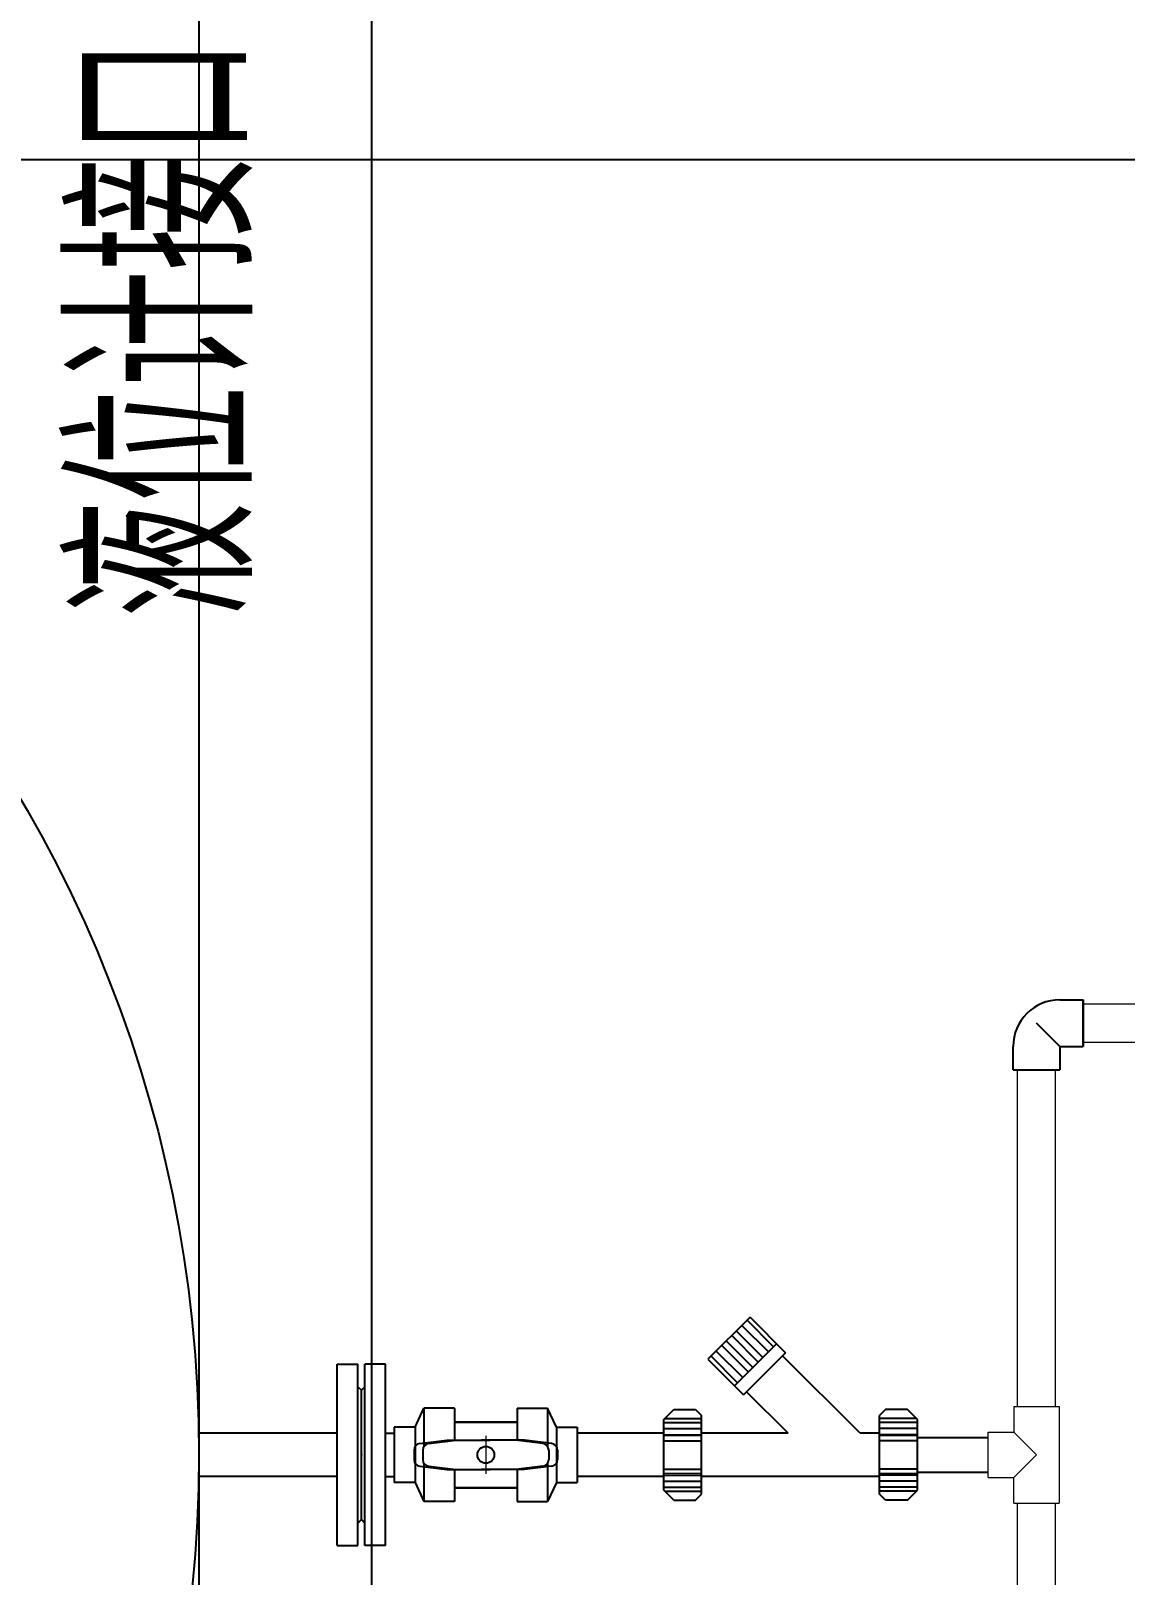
# Model space of a CAD drawing. Header units: millimetres. Extents: x -705761 to 1364679, y -410401 to 446404.
# Drawn here: x -503858 to -503256, y -99099 to -98249 of the extents above; entities that cross this region are included whole.
import ezdxf

# ---------------------------------------------------------------- set-up
doc = ezdxf.new("R2010")
doc.units = ezdxf.units.MM
doc.layers.add('00-TEXT', color=7, linetype='Continuous')
doc.layers.add('标注-实际', color=7, linetype='Continuous', lineweight=13)
doc.styles.add('DSZ', font='tssdeng.shx', dxfattribs={"width": 0.7, "bigfont": 'tssdchn.shx'})

# ---------------------------------------------------------------- blocks, each defined once
blk = doc.blocks.new('A$C5F7D1AD0')
for p, q in [((1600, -2600), (1600, -100)), ((1700, -1600), (100, -1600)), ((837.5, -1680.15), (837.5, -1600)), ((862.5, -1680.15), (862.5, -1600)), ((797.5, -1680.15), (797.5, -1692.15)), ((797.5, -1680.15), (902.5, -1680.15)), ((902.5, -1680.15), (902.5, -1692.15)), ((797.5, -1692.15), (902.5, -1692.15)), ((797.5, -1708.15), (797.5, -1696.15)), ((797.5, -1696.15), (902.5, -1696.15)), ((810.5, -1692.15), (812.5, -1694.15)), ((810.5, -1696.15), (812.5, -1694.15)), ((812.5, -1694.15), (887.5, -1694.15)), ((812.5, -1694.15), (887.5, -1694.15)), ((812.5, -1694.15), (887.5, -1694.15)), ((812.5, -1694.15), (887.5, -1694.15)), ((889.5, -1692.15), (887.5, -1694.15)), ((889.5, -1696.15), (887.5, -1694.15)), ((902.5, -1708.15), (902.5, -1696.15)), ((4000, -1700), (100, -1700)), ((797.5, -1708.15), (902.5, -1708.15)), ((866, -1713.17), (834, -1713.17)), ((834, -1725.27), (834, -1713.17)), ((866, -1713.17), (834, -1713.17)), ((834, -1725.27), (834, -1713.17)), ((837.5, -1708.15), (837.5, -1713.17)), ((862.5, -1708.15), (862.5, -1713.17)), ((866, -1725.27), (866, -1713.17)), ((866, -1725.27), (866, -1713.17)), ((834, -1725.27), (823, -1730.4)), ((834, -1725.27), (823, -1730.4)), ((866, -1725.27), (834, -1725.27)), ((845.12, -1725.27), (834, -1725.27)), ((852.72, -1724.62), (847.28, -1724.62)), ((866, -1725.27), (854.88, -1725.27)), ((866, -1725.27), (877, -1730.4)), ((866, -1725.27), (877, -1730.4)), ((845.1, -1730.4), (823, -1730.4)), ((823, -1747.97), (823, -1730.4)), ((823, -1747.97), (823, -1730.4)), ((843.12, -1730.4), (823, -1730.4)), ((843.41, -1728.04), (841.49, -1743.68)), ((843.41, -1733.15), (841.49, -1748.79)), ((852.72, -1729.73), (847.28, -1729.73)), ((877, -1730.4), (854.9, -1730.4)), ((856.59, -1728.04), (858.51, -1743.68)), ((856.59, -1733.15), (858.51, -1748.79)), ((877, -1730.4), (856.88, -1730.4)), ((877, -1747.97), (877, -1730.4)), ((877, -1747.97), (877, -1730.4)), ((841.49, -1743.68), (841.49, -1763.62)), ((858.51, -1743.68), (858.51, -1763.62)), ((841.49, -1747.97), (823, -1747.97)), ((841.49, -1747.97), (823, -1747.97)), ((831, -1747.97), (831, -1784.38)), ((831, -1784.38), (831, -1747.97)), ((841.49, -1748.79), (841.49, -1768.73)), ((877, -1747.97), (858.41, -1747.97)), ((877, -1747.97), (858.51, -1747.97)), ((858.51, -1748.79), (858.51, -1768.73)), ((869, -1747.97), (869, -1784.38)), ((869, -1784.38), (869, -1747.97)), ((841.49, -1783.55), (841.49, -1763.62)), ((841.49, -1788.66), (841.49, -1768.73)), ((858.51, -1783.55), (858.51, -1763.62)), ((858.51, -1788.66), (858.51, -1768.73)), ((823, -1784.38), (823, -1801.95)), ((841.49, -1784.38), (823, -1784.38)), ((841.49, -1784.38), (823, -1784.38)), ((823, -1784.38), (823, -1801.95)), ((843.41, -1799.19), (841.49, -1783.55)), ((856.59, -1799.19), (858.51, -1783.55)), ((877, -1784.38), (858.41, -1784.38)), ((877, -1784.38), (858.51, -1784.38)), ((877, -1784.38), (877, -1801.95)), ((877, -1784.38), (877, -1801.95)), ((843.41, -1804.3), (841.49, -1788.66)), ((856.59, -1804.3), (858.51, -1788.66)), ((834, -1807.08), (823, -1801.95)), ((843.12, -1801.95), (823, -1801.95)), ((834, -1807.08), (823, -1801.95)), ((845.1, -1801.95), (823, -1801.95)), ((852.72, -1802.62), (847.28, -1802.62)), ((877, -1801.95), (854.9, -1801.95)), ((877, -1801.95), (856.88, -1801.95)), ((866, -1807.08), (877, -1801.95)), ((866, -1807.08), (877, -1801.95)), ((845.12, -1807.08), (834, -1807.08)), ((834, -1807.08), (834, -1819.17)), ((866, -1807.08), (834, -1807.08)), ((834, -1807.08), (834, -1819.17)), ((852.72, -1807.73), (847.28, -1807.73)), ((866, -1807.08), (854.88, -1807.08)), ((866, -1807.08), (866, -1819.17)), ((866, -1807.08), (866, -1819.17)), ((866, -1819.17), (834, -1819.17)), ((866, -1819.17), (834, -1819.17)), ((862.5, -1819.17), (837.5, -1819.17)), ((837.5, -1869.49), (837.5, -1819.17)), ((862.5, -1869.49), (862.5, -1819.17)), ((823.7, -1875.06), (829.54, -1869.22)), ((823.7, -1875.06), (823.7, -1887.63)), ((828.96, -1869.8), (828.96, -1891.14)), ((829.54, -1869.22), (870.46, -1869.22)), ((831.3, -1869.22), (831.3, -1891.14)), ((834.8, -1869.22), (834.8, -1891.14)), ((838.31, -1869.22), (838.31, -1891.14)), ((841.82, -1869.22), (841.82, -1891.14)), ((858.18, -1869.22), (858.18, -1891.14)), ((861.69, -1869.22), (861.69, -1891.14)), ((865.2, -1869.22), (865.2, -1891.14)), ((868.7, -1869.22), (868.7, -1891.14)), ((870.46, -1869.22), (876.3, -1875.06)), ((871.04, -1869.8), (871.04, -1891.14)), ((876.3, -1875.06), (876.3, -1887.63)), ((823.7, -1887.63), (827.21, -1891.14)), ((827.21, -1891.14), (872.79, -1891.14)), ((837.5, -1994.22), (837.5, -1891.14)), ((862.5, -1941.24), (862.5, -1891.14)), ((876.3, -1887.63), (872.79, -1891.14)), ((905.51, -1894.69), (884.79, -1915.41)), ((929.7, -1919.31), (905.51, -1894.69)), ((891.77, -1911.97), (907.28, -1896.46)), ((910.12, -1899.64), (894.78, -1914.98)), ((913.36, -1902.83), (898.02, -1918.16)), ((914.41, -1934.6), (890, -1910.2)), ((916, -1905.42), (900.61, -1920.81)), ((919.18, -1908.6), (903.79, -1923.99)), ((921.78, -1911.25), (906.44, -1926.58)), ((862.5, -1941.24), (886.56, -1917.17)), ((909.2, -1939.81), (884.79, -1915.41)), ((929.7, -1919.31), (909.2, -1939.81)), ((924.96, -1914.48), (909.62, -1929.82)), ((912.64, -1932.84), (927.93, -1917.54)), ((862.5, -1982.97), (907.43, -1938.04)), ((862.5, -1994.22), (862.5, -1982.97)), ((823.7, -1997.73), (827.21, -1994.22)), ((823.7, -2010.3), (823.7, -1997.73)), ((827.21, -1994.22), (872.79, -1994.22)), ((828.96, -2015.56), (828.96, -1994.22)), ((831.3, -2016.14), (831.3, -1994.22)), ((834.8, -2016.14), (834.8, -1994.22)), ((838.31, -2016.14), (838.31, -1994.22)), ((841.82, -2016.14), (841.82, -1994.22)), ((858.18, -2016.14), (858.18, -1994.22)), ((861.69, -2016.14), (861.69, -1994.22)), ((865.2, -2016.14), (865.2, -1994.22)), ((868.7, -2016.14), (868.7, -1994.22)), ((871.04, -2015.56), (871.04, -1994.22)), ((876.3, -1997.73), (872.79, -1994.22)), ((876.3, -2010.3), (876.3, -1997.73)), ((823.7, -2010.3), (829.54, -2016.14)), ((870.46, -2016.14), (876.3, -2010.3)), ((829.54, -2016.14), (870.46, -2016.14)), ((840, -2016.14), (840, -2057.05)), ((860, -2016.14), (860, -2057.05)), ((1073, -2071.55), (1086.5, -2071.55)), ((1073, -2071.55), (1073, -2098.55)), ((1086.5, -2098.55), (1100, -2085.05)), ((1086.5, -2098.55), (1073, -2098.55)), ((1086.5, -2098.55), (1086.5, -2112.05)), ((1086.5, -2098.55), (1086.5, -2112.05)), ((1113.5, -2098.55), (1113.5, -2112.05)), ((1113.5, -2098.55), (1113.5, -2112.05)), ((1086.5, -2112.05), (1113.5, -2112.05)), ((1113.5, -2112.05), (1086.5, -2112.05))]:
    blk.add_line(p, q)
at = {"lineweight": 5, "ltscale": 5}
for p, q in [((861, -1766.17), (839, -1766.17)), ((861, -1766.17), (839, -1766.17)), ((839.15, -1891.14), (839.15, -1869.22)), ((861.15, -1869.22), (861.15, -1891.14)), ((839.15, -2016.14), (839.15, -1994.22)), ((861.15, -1994.22), (861.15, -2016.14)), ((627, -2074.05), (822.03, -2074.05)), ((877.97, -2074.05), (1073, -2074.05)), ((822.03, -2095.9), (627, -2095.9)), ((1073, -2095.9), (877.97, -2095.9)), ((1089, -2112.05), (1089, -2154.25)), ((1111, -2154.25), (1111, -2112.05))]:
    blk.add_line(p, q, dxfattribs=at)
for centre, radius in [((850, -850), 750), ((850, -1766.17), 4.87), ((850, -1766.17), 4.87)]:
    blk.add_circle(centre, radius)
for centre, radius, start, end in [((847.28, -1728.52), 3.9, 90, 173.00277), ((852.72, -1728.52), 3.9, 6.99723, 90), ((847.28, -1733.63), 3.9, 90, 173.00277), ((852.72, -1733.63), 3.9, 6.99723, 90), ((847.28, -1798.72), 3.9, 186.99723, 270), ((847.28, -1803.83), 3.9, 186.99723, 270), ((852.72, -1798.72), 3.9, 270, 353.00277), ((852.72, -1803.83), 3.9, 270, 353.00277), ((1086.5, -2098.55), 27, 0, 90)]:
    blk.add_arc(centre, radius, start, end)
blk.add_point((850, -1694.15))
blk.add_point((850, -1694.15))
blk.add_point((850, -1694.15))
blk.add_point((850, -1694.15))
blk.add_point((850, -1694.15))
blk.add_point((850, -1694.15))
blk.add_point((850, -1694.15))
blk.add_point((850, -1694.15))
at = {"layer": '标注-实际'}
for p, q in [((836.85, -2057.05), (836.85, -2071.9)), ((836.85, -2057.05), (863.15, -2057.05)), ((863.15, -2057.05), (863.15, -2071.9)), ((822.03, -2071.9), (822.03, -2098.2)), ((822.03, -2071.9), (836.85, -2071.9)), ((836.85, -2071.9), (850, -2085.05)), ((863.15, -2071.9), (850, -2085.05)), ((877.97, -2071.9), (863.15, -2071.9)), ((877.97, -2071.9), (877.97, -2098.2)), ((877.97, -2098.2), (822.03, -2098.2))]:
    blk.add_line(p, q, dxfattribs=at)
at = {"layer": '00-TEXT', "color": 0, "linetype": 'ByBlock', "lineweight": -3, "style": 'DSZ', "width": 0.7}
blk.add_text('液位计接口', height=100.8, dxfattribs=at).set_placement((1334.81, -1630.91))
blk = doc.blocks.new('A$C66EC1903')
at = {"lineweight": 15, "rotation": 270}
blk.add_blockref('A$C5F7D1AD0', (-200, -200), dxfattribs=at)

msp = doc.modelspace()

# ---------------------------------------------------------------- block references
at = {"lineweight": 15, "xscale": 0.95, "yscale": 0.95, "zscale": 0.95, "rotation": 180}
msp.add_blockref('A$C66EC1903', (-505475.65, -100030.36), dxfattribs=at)

doc.saveas('drawing.dxf')
